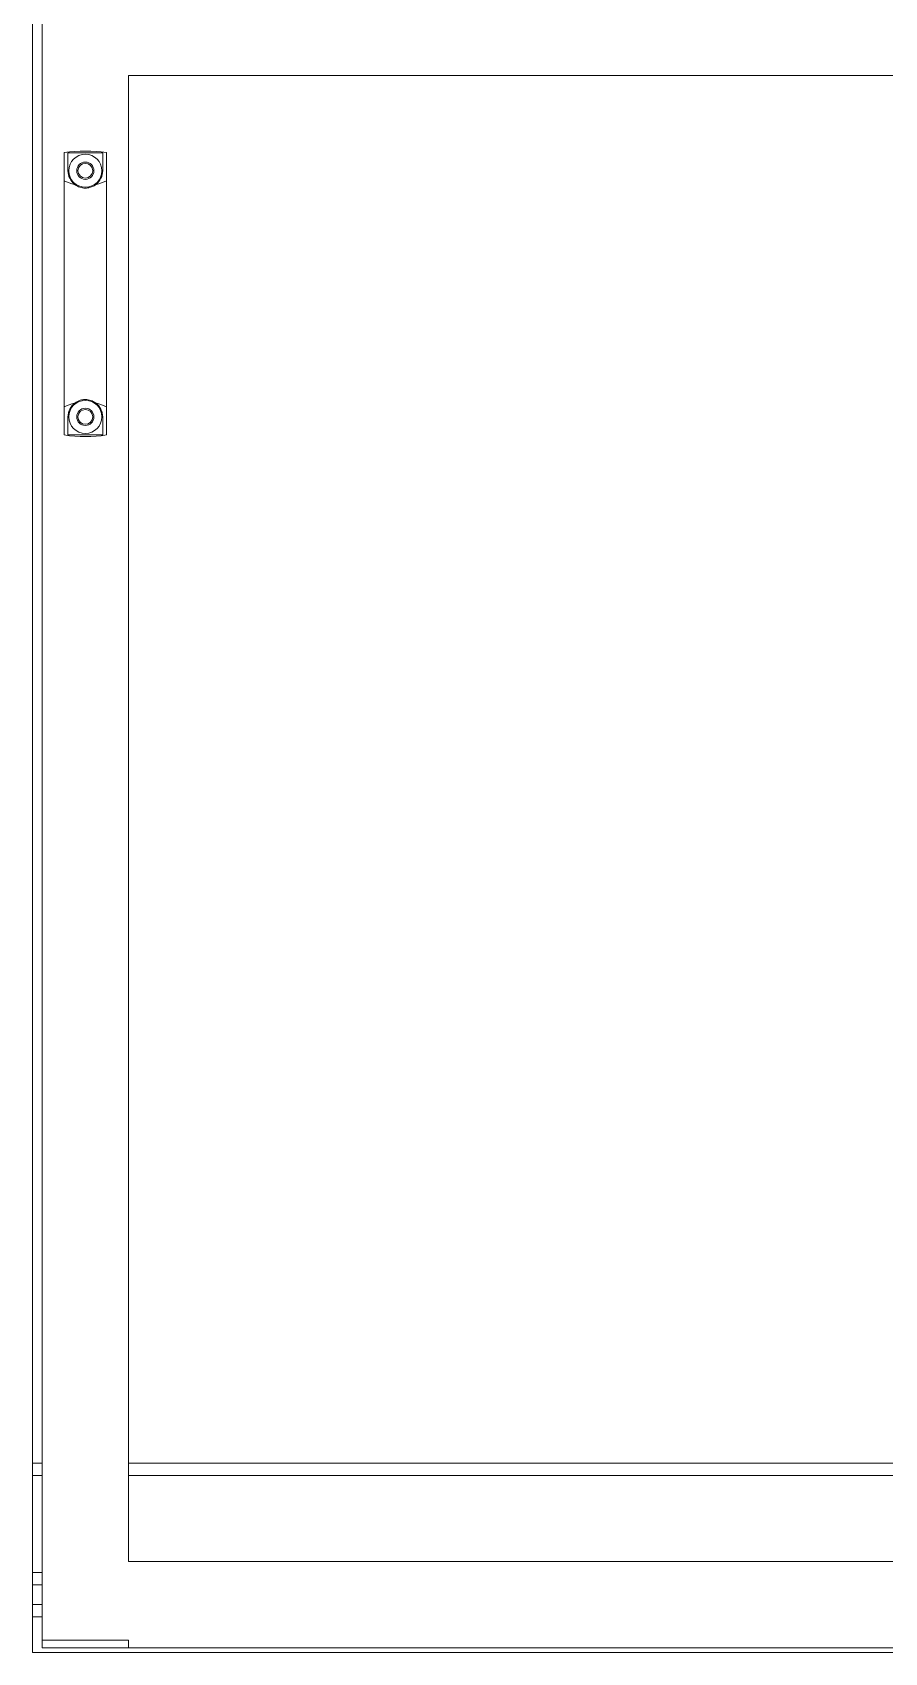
# Model space of a CAD drawing. Header units: millimetres. Extents: x 169 to 14583, y -399 to 10804.
# Drawn here: x 8641 to 8987, y 1920 to 2578 of the extents above; entities that cross this region are included whole.
import ezdxf

# ---------------------------------------------------------------- set-up
doc = ezdxf.new("R2010")
doc.units = ezdxf.units.MM
doc.header["$LTSCALE"] = 35

msp = doc.modelspace()

# ---------------------------------------------------------------- linework, layer by layer
at = {"color": 7, "linetype": 'Continuous', "lineweight": 18}
for p, q in [((8641.279, 1919.779), (8641.279, 3236.159)), ((8645.279, 3231.159), (8645.279, 1924.779)), ((9425.279, 2560.469), (8680.279, 2560.469)), ((8680.279, 2560.469), (8680.279, 1956.779)), ((8654.129, 2517.697), (8654.129, 2529.13)), ((8655.729, 2529.079), (8669.829, 2529.079)), ((8655.729, 2529.079), (8655.729, 2521.779)), ((8669.829, 2521.779), (8669.829, 2529.079)), ((8671.429, 2529.13), (8671.429, 2517.697)), ((8654.129, 2425.861), (8654.129, 2517.697)), ((8671.429, 2425.861), (8671.429, 2517.697)), ((8654.129, 2414.428), (8654.129, 2425.861)), ((8671.429, 2425.861), (8671.429, 2414.428)), ((8655.729, 2421.779), (8655.729, 2414.479)), ((8669.829, 2414.479), (8669.829, 2421.779)), ((8655.729, 2414.479), (8669.829, 2414.479)), ((8641.279, 1996.779), (8645.279, 1996.779)), ((8680.279, 1996.779), (9425.279, 1996.779)), ((8641.279, 1991.779), (8645.279, 1991.779)), ((8680.279, 1991.779), (9425.279, 1991.779)), ((8680.279, 1956.779), (9425.279, 1956.779)), ((8641.279, 1952.279), (8645.279, 1952.279)), ((8641.279, 1947.279), (8645.279, 1947.279)), ((8641.279, 1939.279), (8645.279, 1939.279)), ((8641.279, 1934.279), (8645.279, 1934.279)), ((8680.279, 1924.779), (8645.279, 1924.779)), ((8645.279, 1924.779), (8645.279, 1921.779)), ((8680.279, 1921.779), (8680.279, 1924.779)), ((8641.279, 1919.779), (9461.279, 1919.779)), ((8645.279, 1921.779), (8680.279, 1921.779)), ((8680.279, 1921.779), (9425.279, 1921.779))]:
    msp.add_line(p, q, dxfattribs=at)
for centre, radius in [((8662.779, 2521.779), 6.72), ((8662.779, 2521.779), 3.5), ((8662.779, 2521.779), 3), ((8662.779, 2421.779), 6.72), ((8662.779, 2421.779), 3.5), ((8662.779, 2421.779), 3)]:
    msp.add_circle(centre, radius, dxfattribs=at)
for centre, radius, start, end in [((8662.779, 2471.779), 58, 81.423028, 98.576972), ((8662.779, 2521.779), 7.05, 180, 231.98828), ((8662.779, 2521.779), 7.05, 308.01172, 0), ((8662.779, 2421.779), 7.05, 128.01172, 180), ((8662.779, 2421.779), 7.05, 0, 51.98828), ((8662.779, 2471.779), 58, 261.423028, 278.576972)]:
    msp.add_arc(centre, radius, start, end, dxfattribs=at)
for centre, start_param, end_param in [((8662.779, 2526.278), 4.0977463, 4.4187507), ((8662.779, 2526.278), 5.0060272, 5.3270317), ((8662.779, 2417.28), 1.8644346, 2.185439), ((8662.779, 2417.28), 0.9561536, 1.2771581)]:
    msp.add_ellipse(centre, major_axis=(15, 0), ratio=0.7002075, start_param=start_param, end_param=end_param, dxfattribs=at)
for points, knots in [([(8667.12, 2516.224), (8667.038, 2516.162), (8666.309, 2515.608), (8664.877, 2514.929), (8662.665, 2514.627), (8660.539, 2514.971), (8659.141, 2515.687), (8658.502, 2516.175), (8658.437, 2516.224)], [0, 0, 0, 0, 0.0336648, 0.2995633, 0.5000047, 0.7369032, 0.9733008, 1, 1, 1, 1]), ([(8658.437, 2427.334), (8658.624, 2427.471), (8659.464, 2428.087), (8660.943, 2428.684), (8663.021, 2428.91), (8665.019, 2428.587), (8666.416, 2427.871), (8667.055, 2427.383), (8667.12, 2427.334)], [0, 0, 0, 0, 0.0757609, 0.3406834, 0.5001527, 0.7369811, 0.9733087, 1, 1, 1, 1])]:
    msp.add_open_spline(points, degree=3, knots=knots, dxfattribs=at)

doc.saveas('drawing.dxf')
